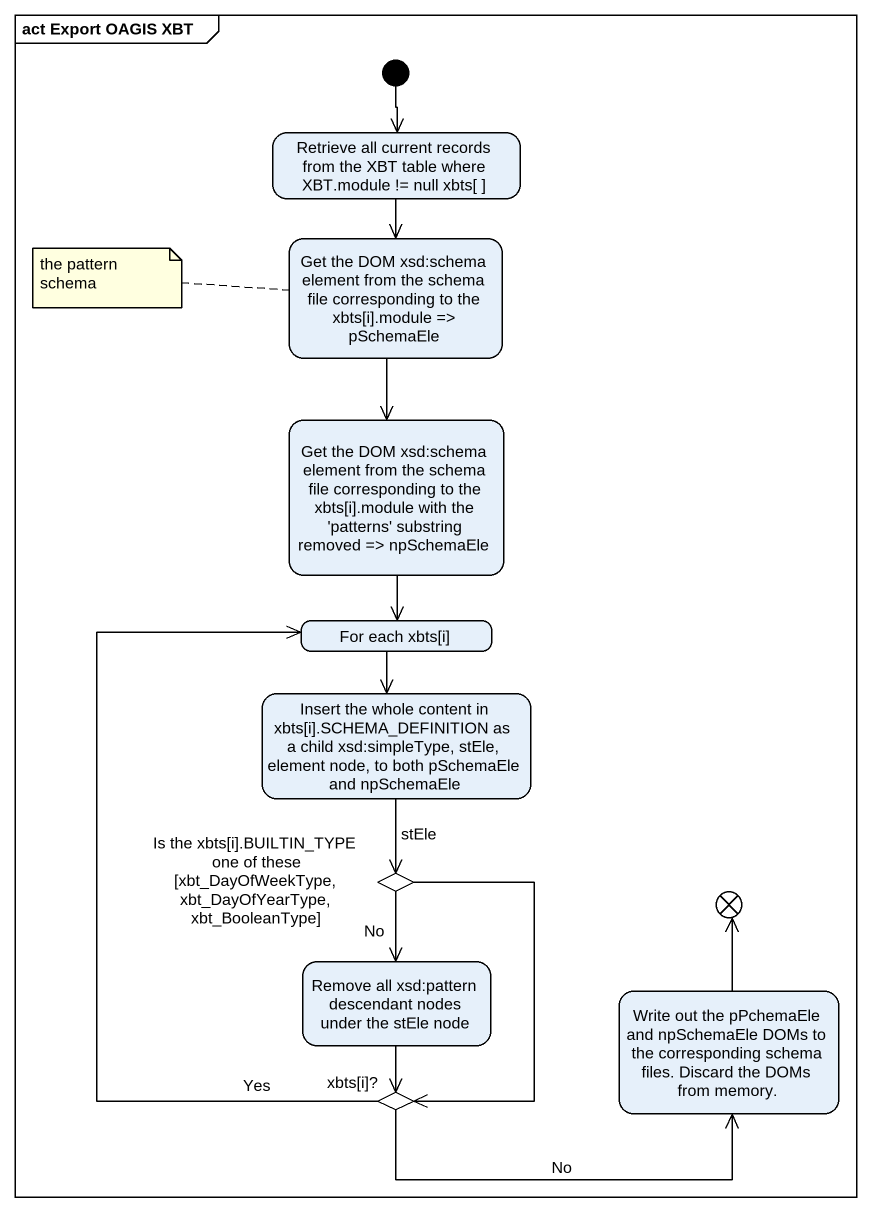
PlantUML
@startuml
mainframe act Export OAGIS XBT
hide empty description
state "Retrieve all current records from the XBT table where XBT.module != null xbts[ ]" as Retrieve_all_current
state "Get the DOM xsd:schema element from the schema file corresponding to the xbts[i].module => pSchemaEle" as Get_the_DOM_xsd_schema
state "Get the DOM xsd:schema element from the schema file corresponding to the xbts[i].module with the 'patterns' substring removed => npSchemaEle" as Get_the_DOM_xsd_schema_2
state "For each xbts[i]" as For_each_xbts_i
state "Insert the whole content in xbts[i].SCHEMA_DEFINITION as a child xsd:simpleType, stEle, element node, to both pSchemaEle and npSchemaEle" as Insert_the_whole_content_in
state "Is the xbts[i].BUILTIN_TYPE one of these [xbt_DayOfWeekType, xbt_DayOfYearType, xbt_BooleanType]" as Is_the_xbts_i_BUILTIN_TYPE <<choice>>
state flowfinal1 <<end>>
state "Remove all xsd:pattern descendant nodes under the stEle node" as Remove_all_xsd_pattern
state "Write out the pPchemaEle and npSchemaEle DOMs to the corresponding schema files. Discard the DOMs from memory." as Write_out_the_pPchemaEle
state "xbts[i]?" as xbts_i <<choice>>
[*] --> Retrieve_all_current
Retrieve_all_current --> Get_the_DOM_xsd_schema
Get_the_DOM_xsd_schema --> Get_the_DOM_xsd_schema_2
Get_the_DOM_xsd_schema_2 --> For_each_xbts_i
For_each_xbts_i --> Insert_the_whole_content_in
Insert_the_whole_content_in --> Is_the_xbts_i_BUILTIN_TYPE : stEle
Is_the_xbts_i_BUILTIN_TYPE --> Remove_all_xsd_pattern : No
Is_the_xbts_i_BUILTIN_TYPE --> xbts_i
Remove_all_xsd_pattern --> xbts_i
Write_out_the_pPchemaEle -up-> flowfinal1
xbts_i -up-> For_each_xbts_i : Yes
xbts_i -right-> Write_out_the_pPchemaEle : No
note left of Get_the_DOM_xsd_schema : the pattern schema
@enduml
